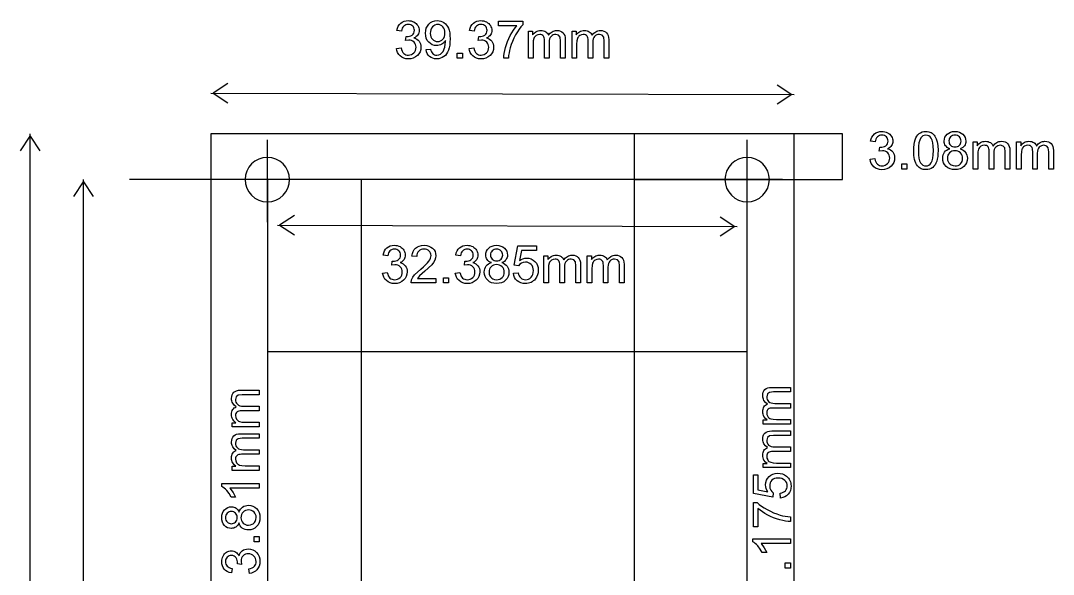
# Model space of a CAD drawing. Extents: x -80.8 to -8.1, y 28.9 to 107.7.
# Drawn here: x -77.8 to -8.1, y 70.3 to 107.7 of the extents above; entities that cross this region are included whole.
import ezdxf

# ---------------------------------------------------------------- set-up
doc = ezdxf.new("R2010")
doc.units = 0
doc.layers.add('LAYER_1', color=7, linetype='CONTINUOUS')

msp = doc.modelspace()

# ---------------------------------------------------------------- linework, layer by layer
at = {"layer": 'LAYER_1', "color": 250}
for points in [[(-52.481, 105.789), (-52.171, 105.83), (-52.139, 105.708), (-52.099, 105.604), (-52.048, 105.518), (-51.989, 105.451), (-51.921, 105.4), (-51.847, 105.363), (-51.765, 105.341), (-51.676, 105.334), (-51.571, 105.344), (-51.474, 105.372), (-51.386, 105.419), (-51.307, 105.486), (-51.241, 105.566), (-51.194, 105.656), (-51.166, 105.754), (-51.156, 105.862), (-51.165, 105.964), (-51.191, 106.056), (-51.234, 106.14), (-51.295, 106.214), (-51.37, 106.274), (-51.454, 106.318), (-51.548, 106.344), (-51.651, 106.353), (-51.869, 106.318), (-51.835, 106.59), (-51.785, 106.587), (-51.688, 106.593), (-51.597, 106.612), (-51.51, 106.645), (-51.428, 106.69), (-51.359, 106.749), (-51.309, 106.821), (-51.279, 106.908), (-51.27, 107.009), (-51.277, 107.09), (-51.299, 107.165), (-51.335, 107.231), (-51.385, 107.291), (-51.447, 107.34), (-51.518, 107.375), (-51.596, 107.396), (-51.684, 107.403), (-51.77, 107.396), (-51.849, 107.375), (-51.921, 107.339), (-51.984, 107.29), (-52.039, 107.226), (-52.084, 107.147), (-52.117, 107.055), (-52.14, 106.948), (-52.45, 107.003), (-52.412, 107.151), (-52.357, 107.28), (-52.283, 107.392), (-52.191, 107.487), (-52.084, 107.562), (-51.965, 107.615), (-51.834, 107.647), (-51.69, 107.658), (-51.589, 107.653), (-51.492, 107.636), (-51.398, 107.608), (-51.309, 107.57), (-51.228, 107.521), (-51.156, 107.465), (-51.095, 107.4), (-51.043, 107.327), (-51.003, 107.249), (-50.974, 107.169), (-50.957, 107.087), (-50.951, 107.002), (-50.956, 106.922), (-50.973, 106.846), (-51.001, 106.773), (-51.039, 106.704), (-51.088, 106.64), (-51.148, 106.583), (-51.218, 106.533), (-51.299, 106.49), (-51.193, 106.457), (-51.1, 106.411), (-51.019, 106.35), (-50.951, 106.275), (-50.897, 106.189), (-50.858, 106.093), (-50.835, 105.986), (-50.827, 105.869), (-50.842, 105.71), (-50.888, 105.563), (-50.963, 105.429), (-51.069, 105.308), (-51.197, 105.207), (-51.341, 105.135), (-51.502, 105.092), (-51.678, 105.078), (-51.837, 105.09), (-51.983, 105.127), (-52.113, 105.189), (-52.23, 105.276), (-52.328, 105.382), (-52.403, 105.503), (-52.453, 105.639), (-52.481, 105.789)], [(-50.474, 105.706), (-50.176, 105.734), (-50.153, 105.636), (-50.121, 105.553), (-50.08, 105.484), (-50.031, 105.429), (-49.974, 105.388), (-49.91, 105.358), (-49.837, 105.34), (-49.757, 105.334), (-49.623, 105.351), (-49.507, 105.4), (-49.331, 105.575), (-49.215, 105.87), (-49.168, 106.249), (-49.17, 106.311), (-49.221, 106.24), (-49.28, 106.177), (-49.348, 106.12), (-49.424, 106.071), (-49.506, 106.03), (-49.592, 106.002), (-49.681, 105.984), (-49.773, 105.979), (-49.923, 105.993), (-50.062, 106.035), (-50.189, 106.107), (-50.303, 106.206), (-50.398, 106.329), (-50.466, 106.469), (-50.507, 106.628), (-50.52, 106.805), (-50.506, 106.988), (-50.464, 107.152), (-50.393, 107.297), (-50.294, 107.424), (-50.174, 107.526), (-50.039, 107.6), (-49.89, 107.644), (-49.726, 107.658), (-49.606, 107.65), (-49.491, 107.625), (-49.381, 107.583), (-49.276, 107.525), (-49.18, 107.452), (-49.096, 107.365), (-49.025, 107.263), (-48.966, 107.147), (-48.92, 107.011), (-48.887, 106.847), (-48.867, 106.656), (-48.86, 106.437), (-48.867, 106.207), (-48.886, 106.002), (-48.919, 105.822), (-48.965, 105.666), (-49.024, 105.531), (-49.096, 105.413), (-49.18, 105.313), (-49.278, 105.23), (-49.386, 105.164), (-49.503, 105.117), (-49.629, 105.089), (-49.764, 105.08), (-49.906, 105.09), (-50.033, 105.121), (-50.148, 105.172), (-50.248, 105.244), (-50.333, 105.335), (-50.399, 105.442), (-50.446, 105.566), (-50.474, 105.706)], [(-49.205, 106.821), (-49.214, 106.948), (-49.24, 107.06), (-49.284, 107.159), (-49.346, 107.244), (-49.421, 107.313), (-49.503, 107.362), (-49.592, 107.392), (-49.689, 107.401), (-49.788, 107.391), (-49.882, 107.359), (-49.968, 107.306), (-50.048, 107.233), (-50.115, 107.142), (-50.163, 107.039), (-50.192, 106.923), (-50.202, 106.795), (-50.193, 106.68), (-50.165, 106.576), (-50.12, 106.484), (-50.056, 106.403), (-49.979, 106.337), (-49.894, 106.29), (-49.8, 106.262), (-49.697, 106.252), (-49.594, 106.262), (-49.501, 106.29), (-49.417, 106.337), (-49.343, 106.403), (-49.282, 106.486), (-49.239, 106.583), (-49.213, 106.695), (-49.205, 106.821)], [(-47.577, 105.789), (-47.267, 105.83), (-47.235, 105.708), (-47.194, 105.604), (-47.144, 105.518), (-47.085, 105.451), (-47.017, 105.4), (-46.943, 105.363), (-46.861, 105.341), (-46.772, 105.334), (-46.667, 105.344), (-46.57, 105.372), (-46.482, 105.419), (-46.403, 105.486), (-46.337, 105.566), (-46.29, 105.656), (-46.261, 105.754), (-46.252, 105.862), (-46.261, 105.964), (-46.287, 106.056), (-46.33, 106.14), (-46.391, 106.214), (-46.466, 106.274), (-46.55, 106.318), (-46.644, 106.344), (-46.746, 106.353), (-46.965, 106.318), (-46.931, 106.59), (-46.88, 106.587), (-46.784, 106.593), (-46.693, 106.612), (-46.606, 106.645), (-46.524, 106.69), (-46.455, 106.749), (-46.405, 106.821), (-46.375, 106.908), (-46.365, 107.009), (-46.373, 107.09), (-46.395, 107.165), (-46.431, 107.231), (-46.481, 107.291), (-46.543, 107.34), (-46.614, 107.375), (-46.692, 107.396), (-46.779, 107.403), (-46.866, 107.396), (-46.945, 107.375), (-47.017, 107.339), (-47.08, 107.29), (-47.135, 107.226), (-47.18, 107.147), (-47.213, 107.055), (-47.236, 106.948), (-47.545, 107.003), (-47.508, 107.151), (-47.453, 107.28), (-47.379, 107.392), (-47.287, 107.487), (-47.18, 107.562), (-47.061, 107.615), (-46.93, 107.647), (-46.786, 107.658), (-46.685, 107.653), (-46.587, 107.636), (-46.494, 107.608), (-46.405, 107.57), (-46.324, 107.521), (-46.252, 107.465), (-46.191, 107.4), (-46.139, 107.327), (-46.099, 107.249), (-46.07, 107.169), (-46.053, 107.087), (-46.047, 107.002), (-46.052, 106.922), (-46.069, 106.846), (-46.096, 106.773), (-46.135, 106.704), (-46.184, 106.64), (-46.244, 106.583), (-46.314, 106.533), (-46.395, 106.49), (-46.289, 106.457), (-46.196, 106.411), (-46.115, 106.35), (-46.047, 106.275), (-45.993, 106.189), (-45.954, 106.093), (-45.931, 105.986), (-45.923, 105.869), (-45.938, 105.71), (-45.983, 105.563), (-46.059, 105.429), (-46.164, 105.308), (-46.293, 105.207), (-46.437, 105.135), (-46.598, 105.092), (-46.774, 105.078), (-46.933, 105.09), (-47.078, 105.127), (-47.209, 105.189), (-47.326, 105.276), (-47.424, 105.382), (-47.499, 105.503), (-47.549, 105.639), (-47.577, 105.789)], [(-45.596, 107.317), (-45.596, 107.615), (-43.961, 107.615), (-43.961, 107.374), (-44.081, 107.235), (-44.201, 107.075), (-44.321, 106.894), (-44.439, 106.692), (-44.551, 106.478), (-44.649, 106.26), (-44.734, 106.04), (-44.805, 105.817), (-44.847, 105.654), (-44.881, 105.485), (-44.907, 105.307), (-44.924, 105.123), (-45.242, 105.123), (-45.233, 105.279), (-45.211, 105.451), (-45.175, 105.639), (-45.126, 105.843), (-45.063, 106.052), (-44.989, 106.257), (-44.903, 106.459), (-44.804, 106.656), (-44.698, 106.845), (-44.588, 107.017), (-44.475, 107.175), (-44.359, 107.317), (-45.596, 107.317)], [(-43.568, 105.123), (-43.568, 106.952), (-43.291, 106.952), (-43.291, 106.695), (-43.191, 106.816), (-43.062, 106.911), (-42.988, 106.947), (-42.909, 106.973), (-42.825, 106.988), (-42.736, 106.993), (-42.639, 106.988), (-42.551, 106.972), (-42.473, 106.946), (-42.403, 106.909), (-42.343, 106.862), (-42.292, 106.808), (-42.251, 106.745), (-42.22, 106.673), (-42.103, 106.813), (-41.97, 106.913), (-41.897, 106.948), (-41.82, 106.973), (-41.74, 106.988), (-41.655, 106.993), (-41.526, 106.984), (-41.414, 106.956), (-41.317, 106.908), (-41.236, 106.842), (-41.172, 106.757), (-41.126, 106.651), (-41.099, 106.525), (-41.09, 106.378), (-41.09, 105.123), (-41.398, 105.123), (-41.398, 106.275), (-41.428, 106.543), (-41.537, 106.675), (-41.724, 106.725), (-41.816, 106.717), (-41.9, 106.692), (-41.976, 106.652), (-42.044, 106.596), (-42.1, 106.522), (-42.14, 106.429), (-42.164, 106.317), (-42.172, 106.186), (-42.172, 105.123), (-42.481, 105.123), (-42.481, 106.311), (-42.486, 106.408), (-42.5, 106.492), (-42.524, 106.563), (-42.557, 106.621), (-42.601, 106.666), (-42.657, 106.699), (-42.725, 106.718), (-42.805, 106.725), (-42.931, 106.707), (-43.047, 106.655), (-43.099, 106.617), (-43.143, 106.571), (-43.179, 106.516), (-43.208, 106.454), (-43.246, 106.292), (-43.258, 106.072), (-43.258, 105.123), (-43.568, 105.123)], [(-40.629, 105.123), (-40.629, 106.952), (-40.352, 106.952), (-40.352, 106.695), (-40.252, 106.816), (-40.123, 106.911), (-40.049, 106.947), (-39.97, 106.973), (-39.886, 106.988), (-39.797, 106.993), (-39.7, 106.988), (-39.613, 106.972), (-39.534, 106.946), (-39.465, 106.909), (-39.404, 106.862), (-39.353, 106.808), (-39.312, 106.745), (-39.281, 106.673), (-39.164, 106.813), (-39.031, 106.913), (-38.959, 106.948), (-38.882, 106.973), (-38.801, 106.988), (-38.716, 106.993), (-38.588, 106.984), (-38.475, 106.956), (-38.379, 106.908), (-38.298, 106.842), (-38.234, 106.757), (-38.188, 106.651), (-38.16, 106.525), (-38.151, 106.378), (-38.151, 105.123), (-38.459, 105.123), (-38.459, 106.275), (-38.489, 106.543), (-38.599, 106.675), (-38.785, 106.725), (-38.877, 106.717), (-38.962, 106.692), (-39.038, 106.652), (-39.105, 106.596), (-39.161, 106.522), (-39.201, 106.429), (-39.225, 106.317), (-39.233, 106.186), (-39.233, 105.123), (-39.543, 105.123), (-39.543, 106.311), (-39.547, 106.408), (-39.562, 106.492), (-39.586, 106.563), (-39.619, 106.621), (-39.663, 106.666), (-39.718, 106.699), (-39.786, 106.718), (-39.867, 106.725), (-39.992, 106.707), (-40.108, 106.655), (-40.16, 106.617), (-40.204, 106.571), (-40.241, 106.516), (-40.27, 106.454), (-40.307, 106.292), (-40.319, 106.072), (-40.319, 105.123), (-40.629, 105.123)], [(-48.385, 105.123), (-48.385, 105.476), (-48.031, 105.476), (-48.031, 105.123), (-48.385, 105.123)], [(-65.005, 28.903), (-25.635, 28.903), (-25.635, 100.023), (-65.005, 100.023), (-65.005, 28.903)], [(-36.43, 96.936), (-22.371, 96.936), (-22.371, 100.023), (-36.43, 100.023), (-36.43, 96.936)], [(-20.511, 98.315), (-20.201, 98.356), (-20.17, 98.233), (-20.129, 98.129), (-20.079, 98.043), (-20.02, 97.976), (-19.952, 97.925), (-19.877, 97.889), (-19.796, 97.867), (-19.707, 97.86), (-19.602, 97.869), (-19.505, 97.898), (-19.417, 97.945), (-19.337, 98.011), (-19.271, 98.092), (-19.224, 98.181), (-19.196, 98.28), (-19.186, 98.387), (-19.195, 98.489), (-19.221, 98.582), (-19.265, 98.665), (-19.326, 98.739), (-19.401, 98.8), (-19.485, 98.843), (-19.578, 98.869), (-19.681, 98.878), (-19.9, 98.843), (-19.865, 99.115), (-19.815, 99.112), (-19.719, 99.118), (-19.627, 99.138), (-19.541, 99.17), (-19.459, 99.216), (-19.389, 99.274), (-19.34, 99.347), (-19.31, 99.433), (-19.3, 99.534), (-19.307, 99.616), (-19.329, 99.69), (-19.365, 99.757), (-19.416, 99.816), (-19.478, 99.865), (-19.548, 99.9), (-19.627, 99.922), (-19.714, 99.929), (-19.8, 99.921), (-19.88, 99.9), (-19.951, 99.865), (-20.015, 99.815), (-20.07, 99.751), (-20.114, 99.673), (-20.148, 99.58), (-20.17, 99.474), (-20.48, 99.529), (-20.443, 99.676), (-20.387, 99.806), (-20.314, 99.918), (-20.222, 100.012), (-20.115, 100.087), (-19.996, 100.141), (-19.864, 100.173), (-19.72, 100.184), (-19.619, 100.178), (-19.522, 100.162), (-19.429, 100.134), (-19.34, 100.095), (-19.258, 100.046), (-19.186, 99.99), (-19.125, 99.925), (-19.074, 99.853), (-19.033, 99.775), (-19.005, 99.695), (-18.987, 99.612), (-18.981, 99.527), (-18.987, 99.447), (-19.003, 99.371), (-19.031, 99.298), (-19.07, 99.229), (-19.119, 99.165), (-19.178, 99.109), (-19.249, 99.059), (-19.329, 99.016), (-19.224, 98.983), (-19.13, 98.936), (-19.05, 98.876), (-18.981, 98.801), (-18.927, 98.715), (-18.889, 98.618), (-18.866, 98.511), (-18.858, 98.394), (-18.873, 98.235), (-18.918, 98.088), (-18.993, 97.955), (-19.099, 97.833), (-19.227, 97.733), (-19.372, 97.661), (-19.532, 97.618), (-19.709, 97.603), (-19.868, 97.616), (-20.013, 97.653), (-20.144, 97.715), (-20.261, 97.802), (-20.359, 97.908), (-20.433, 98.029), (-20.484, 98.164), (-20.511, 98.315)], [(-17.571, 98.893), (-17.565, 99.106), (-17.548, 99.298), (-17.519, 99.467), (-17.479, 99.614), (-17.427, 99.743), (-17.364, 99.856), (-17.29, 99.954), (-17.204, 100.036), (-17.108, 100.1), (-17, 100.147), (-16.879, 100.174), (-16.748, 100.184), (-16.649, 100.179), (-16.557, 100.163), (-16.471, 100.137), (-16.391, 100.102), (-16.317, 100.056), (-16.251, 100.002), (-16.191, 99.938), (-16.137, 99.866), (-16.048, 99.695), (-15.981, 99.49), (-15.938, 99.23), (-15.924, 98.893), (-15.93, 98.682), (-15.947, 98.492), (-15.975, 98.323), (-16.015, 98.176), (-16.067, 98.047), (-16.129, 97.934), (-16.203, 97.836), (-16.288, 97.754), (-16.385, 97.689), (-16.494, 97.642), (-16.615, 97.614), (-16.748, 97.605), (-16.92, 97.621), (-17.074, 97.67), (-17.207, 97.752), (-17.321, 97.867), (-17.379, 97.952), (-17.43, 98.049), (-17.473, 98.159), (-17.508, 98.281), (-17.555, 98.562), (-17.571, 98.893)], [(-17.252, 98.893), (-17.243, 98.608), (-17.216, 98.376), (-17.17, 98.195), (-17.106, 98.065), (-17.029, 97.975), (-16.944, 97.911), (-16.85, 97.873), (-16.748, 97.86), (-16.645, 97.873), (-16.551, 97.912), (-16.465, 97.976), (-16.388, 98.067), (-16.325, 98.196), (-16.279, 98.376), (-16.252, 98.609), (-16.243, 98.893), (-16.252, 99.179), (-16.279, 99.412), (-16.325, 99.593), (-16.388, 99.722), (-16.466, 99.812), (-16.552, 99.876), (-16.647, 99.914), (-16.751, 99.927), (-16.852, 99.915), (-16.943, 99.882), (-17.023, 99.825), (-17.092, 99.746), (-17.162, 99.606), (-17.212, 99.418), (-17.242, 99.18), (-17.252, 98.893)], [(-15.131, 99.017), (-15.222, 99.056), (-15.3, 99.103), (-15.365, 99.157), (-15.418, 99.219), (-15.458, 99.288), (-15.487, 99.363), (-15.505, 99.444), (-15.511, 99.532), (-15.498, 99.665), (-15.461, 99.786), (-15.399, 99.896), (-15.312, 99.996), (-15.205, 100.078), (-15.082, 100.137), (-14.942, 100.172), (-14.786, 100.184), (-14.628, 100.172), (-14.487, 100.136), (-14.362, 100.076), (-14.253, 99.992), (-14.165, 99.89), (-14.102, 99.778), (-14.065, 99.656), (-14.052, 99.524), (-14.058, 99.439), (-14.075, 99.359), (-14.104, 99.286), (-14.144, 99.218), (-14.196, 99.157), (-14.26, 99.103), (-14.336, 99.056), (-14.424, 99.017), (-14.314, 98.974), (-14.219, 98.918), (-14.137, 98.851), (-14.069, 98.773), (-14.017, 98.684), (-13.979, 98.588), (-13.956, 98.483), (-13.948, 98.37), (-13.963, 98.214), (-14.006, 98.072), (-14.077, 97.942), (-14.177, 97.826), (-14.301, 97.729), (-14.443, 97.66), (-14.602, 97.619), (-14.78, 97.605), (-14.958, 97.619), (-15.118, 97.66), (-15.259, 97.729), (-15.383, 97.826), (-15.483, 97.944), (-15.555, 98.075), (-15.598, 98.22), (-15.612, 98.378), (-15.604, 98.496), (-15.581, 98.605), (-15.542, 98.703), (-15.487, 98.791), (-15.418, 98.867), (-15.336, 98.931), (-15.24, 98.981), (-15.131, 99.017)], [(-15.194, 99.543), (-15.186, 99.457), (-15.165, 99.38), (-15.129, 99.311), (-15.079, 99.25), (-15.016, 99.2), (-14.946, 99.165), (-14.867, 99.143), (-14.779, 99.136), (-14.693, 99.143), (-14.616, 99.164), (-14.546, 99.2), (-14.485, 99.249), (-14.435, 99.309), (-14.399, 99.375), (-14.378, 99.447), (-14.371, 99.525), (-14.378, 99.607), (-14.4, 99.682), (-14.437, 99.751), (-14.488, 99.812), (-14.551, 99.863), (-14.621, 99.9), (-14.698, 99.921), (-14.782, 99.929), (-14.867, 99.921), (-14.944, 99.9), (-15.014, 99.865), (-15.077, 99.815), (-15.128, 99.755), (-15.165, 99.69), (-15.186, 99.619), (-15.194, 99.543)], [(-13.56, 97.648), (-13.56, 99.477), (-13.283, 99.477), (-13.283, 99.221), (-13.183, 99.342), (-13.054, 99.436), (-12.98, 99.472), (-12.901, 99.498), (-12.817, 99.514), (-12.728, 99.519), (-12.632, 99.514), (-12.544, 99.498), (-12.465, 99.471), (-12.396, 99.434), (-12.335, 99.388), (-12.284, 99.333), (-12.243, 99.27), (-12.212, 99.198), (-12.095, 99.338), (-11.962, 99.439), (-11.889, 99.474), (-11.813, 99.499), (-11.732, 99.514), (-11.647, 99.519), (-11.519, 99.509), (-11.406, 99.481), (-11.31, 99.434), (-11.229, 99.368), (-11.165, 99.282), (-11.119, 99.176), (-11.091, 99.05), (-11.082, 98.904), (-11.082, 97.648), (-11.39, 97.648), (-11.39, 98.8), (-11.42, 99.069), (-11.53, 99.2), (-11.716, 99.25), (-11.808, 99.242), (-11.893, 99.218), (-11.969, 99.178), (-12.036, 99.121), (-12.092, 99.048), (-12.132, 98.955), (-12.156, 98.843), (-12.164, 98.711), (-12.164, 97.648), (-12.474, 97.648), (-12.474, 98.836), (-12.479, 98.933), (-12.493, 99.017), (-12.517, 99.089), (-12.55, 99.147), (-12.594, 99.192), (-12.649, 99.224), (-12.717, 99.244), (-12.798, 99.25), (-12.924, 99.233), (-13.039, 99.181), (-13.091, 99.142), (-13.135, 99.096), (-13.172, 99.042), (-13.2, 98.98), (-13.238, 98.817), (-13.251, 98.597), (-13.251, 97.648), (-13.56, 97.648)], [(-10.622, 97.648), (-10.622, 99.477), (-10.345, 99.477), (-10.345, 99.221), (-10.244, 99.342), (-10.116, 99.436), (-10.042, 99.472), (-9.963, 99.498), (-9.879, 99.514), (-9.79, 99.519), (-9.693, 99.514), (-9.605, 99.498), (-9.527, 99.471), (-9.457, 99.434), (-9.397, 99.388), (-9.346, 99.333), (-9.305, 99.27), (-9.274, 99.198), (-9.157, 99.338), (-9.024, 99.439), (-8.951, 99.474), (-8.874, 99.499), (-8.793, 99.514), (-8.709, 99.519), (-8.58, 99.509), (-8.468, 99.481), (-8.371, 99.434), (-8.29, 99.368), (-8.226, 99.282), (-8.18, 99.176), (-8.153, 99.05), (-8.144, 98.904), (-8.144, 97.648), (-8.452, 97.648), (-8.452, 98.8), (-8.482, 99.069), (-8.591, 99.2), (-8.777, 99.25), (-8.87, 99.242), (-8.954, 99.218), (-9.03, 99.178), (-9.098, 99.121), (-9.153, 99.048), (-9.193, 98.955), (-9.217, 98.843), (-9.225, 98.711), (-9.225, 97.648), (-9.535, 97.648), (-9.535, 98.836), (-9.54, 98.933), (-9.554, 99.017), (-9.578, 99.089), (-9.611, 99.147), (-9.655, 99.192), (-9.711, 99.224), (-9.779, 99.244), (-9.859, 99.25), (-9.985, 99.233), (-10.101, 99.181), (-10.153, 99.142), (-10.197, 99.096), (-10.233, 99.042), (-10.262, 98.98), (-10.3, 98.817), (-10.312, 98.597), (-10.312, 97.648), (-10.622, 97.648)], [(-61.195, 98.436), (-61.488, 98.408), (-61.769, 98.322), (-62.028, 98.184), (-62.256, 97.997), (-62.442, 97.77), (-62.581, 97.51), (-62.666, 97.229), (-62.695, 96.936), (-62.666, 96.644), (-62.581, 96.362), (-62.442, 96.103), (-62.256, 95.876), (-62.028, 95.689), (-61.769, 95.551), (-61.488, 95.465), (-61.195, 95.436), (-60.902, 95.465), (-60.621, 95.551), (-60.362, 95.689), (-60.134, 95.876), (-59.948, 96.103), (-59.809, 96.362), (-59.724, 96.644), (-59.695, 96.936), (-59.724, 97.229), (-59.809, 97.51), (-59.948, 97.77), (-60.134, 97.997), (-60.362, 98.184), (-60.621, 98.322), (-60.902, 98.408)], [(-28.81, 98.436), (-29.103, 98.408), (-29.384, 98.322), (-29.643, 98.184), (-29.871, 97.997), (-30.057, 97.77), (-30.196, 97.51), (-30.281, 97.229), (-30.31, 96.936), (-30.281, 96.644), (-30.196, 96.362), (-30.057, 96.103), (-29.871, 95.876), (-29.643, 95.689), (-29.384, 95.551), (-29.103, 95.465), (-28.81, 95.436), (-28.517, 95.465), (-28.236, 95.551), (-27.977, 95.689), (-27.749, 95.876), (-27.563, 96.103), (-27.424, 96.362), (-27.339, 96.644), (-27.31, 96.936), (-27.339, 97.229), (-27.424, 97.51), (-27.563, 97.77), (-27.749, 97.997), (-27.977, 98.184), (-28.236, 98.322), (-28.517, 98.408)], [(-15.294, 98.376), (-15.278, 98.246), (-15.231, 98.12), (-15.196, 98.061), (-15.153, 98.01), (-15.102, 97.965), (-15.044, 97.928), (-14.915, 97.877), (-14.777, 97.86), (-14.671, 97.869), (-14.574, 97.895), (-14.487, 97.94), (-14.41, 98.003), (-14.347, 98.079), (-14.302, 98.165), (-14.274, 98.261), (-14.265, 98.367), (-14.275, 98.474), (-14.302, 98.571), (-14.349, 98.659), (-14.414, 98.737), (-14.493, 98.801), (-14.582, 98.847), (-14.68, 98.874), (-14.787, 98.883), (-14.892, 98.874), (-14.987, 98.847), (-15.073, 98.802), (-15.15, 98.739), (-15.213, 98.661), (-15.258, 98.575), (-15.285, 98.48), (-15.294, 98.376)], [(-18.377, 97.648), (-18.377, 98.001), (-18.023, 98.001), (-18.023, 97.648), (-18.377, 97.648)], [(-61.195, 85.334), (-28.81, 85.334), (-28.81, 96.936), (-61.195, 96.936), (-61.195, 85.334)], [(-61.195, 32.166), (-54.845, 32.166), (-54.845, 96.936), (-61.195, 96.936), (-61.195, 32.166)], [(-36.43, 32.166), (-28.81, 32.166), (-28.81, 96.936), (-36.43, 96.936), (-36.43, 32.166)], [(-53.412, 90.63), (-53.102, 90.672), (-53.07, 90.549), (-53.03, 90.445), (-52.98, 90.359), (-52.92, 90.292), (-52.852, 90.241), (-52.778, 90.205), (-52.696, 90.183), (-52.607, 90.175), (-52.502, 90.185), (-52.406, 90.213), (-52.317, 90.261), (-52.238, 90.327), (-52.172, 90.407), (-52.125, 90.497), (-52.097, 90.595), (-52.087, 90.703), (-52.096, 90.805), (-52.122, 90.898), (-52.165, 90.981), (-52.226, 91.055), (-52.301, 91.116), (-52.385, 91.159), (-52.479, 91.185), (-52.582, 91.194), (-52.8, 91.159), (-52.766, 91.431), (-52.716, 91.428), (-52.619, 91.434), (-52.528, 91.454), (-52.441, 91.486), (-52.359, 91.531), (-52.29, 91.59), (-52.24, 91.663), (-52.211, 91.749), (-52.201, 91.85), (-52.208, 91.931), (-52.23, 92.006), (-52.266, 92.073), (-52.316, 92.132), (-52.378, 92.181), (-52.449, 92.216), (-52.527, 92.237), (-52.614, 92.245), (-52.701, 92.237), (-52.78, 92.216), (-52.852, 92.18), (-52.916, 92.131), (-52.971, 92.067), (-53.015, 91.989), (-53.048, 91.896), (-53.071, 91.789), (-53.381, 91.845), (-53.343, 91.992), (-53.288, 92.122), (-53.214, 92.234), (-53.123, 92.328), (-53.015, 92.403), (-52.896, 92.457), (-52.765, 92.489), (-52.621, 92.5), (-52.52, 92.494), (-52.423, 92.477), (-52.33, 92.45), (-52.24, 92.411), (-52.159, 92.362), (-52.087, 92.306), (-52.026, 92.241), (-51.974, 92.169), (-51.934, 92.091), (-51.905, 92.011), (-51.888, 91.928), (-51.882, 91.843), (-51.887, 91.763), (-51.904, 91.687), (-51.931, 91.614), (-51.97, 91.545), (-52.019, 91.481), (-52.079, 91.424), (-52.149, 91.374), (-52.23, 91.331), (-52.124, 91.299), (-52.031, 91.252), (-51.95, 91.191), (-51.882, 91.117), (-51.828, 91.031), (-51.789, 90.934), (-51.766, 90.827), (-51.758, 90.71), (-51.773, 90.551), (-51.819, 90.404), (-51.894, 90.27), (-51.999, 90.149), (-52.128, 90.048), (-52.272, 89.977), (-52.433, 89.933), (-52.609, 89.919), (-52.768, 89.931), (-52.913, 89.969), (-53.044, 90.031), (-53.161, 90.117), (-53.259, 90.223), (-53.334, 90.344), (-53.385, 90.48), (-53.412, 90.63)], [(-49.822, 90.262), (-49.822, 89.964), (-51.491, 89.964), (-51.455, 90.179), (-51.372, 90.349), (-51.251, 90.515), (-50.845, 90.897), (-50.656, 91.058), (-50.5, 91.2), (-50.378, 91.325), (-50.288, 91.433), (-50.225, 91.53), (-50.18, 91.624), (-50.153, 91.716), (-50.144, 91.805), (-50.152, 91.894), (-50.177, 91.975), (-50.218, 92.049), (-50.276, 92.116), (-50.347, 92.171), (-50.428, 92.211), (-50.519, 92.235), (-50.62, 92.243), (-50.726, 92.234), (-50.821, 92.209), (-50.905, 92.167), (-50.978, 92.108), (-51.037, 92.035), (-51.079, 91.948), (-51.105, 91.849), (-51.114, 91.737), (-51.433, 91.769), (-51.405, 91.937), (-51.355, 92.083), (-51.282, 92.209), (-51.186, 92.313), (-51.07, 92.394), (-50.936, 92.453), (-50.783, 92.488), (-50.612, 92.5), (-50.44, 92.487), (-50.287, 92.449), (-50.153, 92.386), (-50.038, 92.298), (-49.944, 92.191), (-49.878, 92.072), (-49.838, 91.941), (-49.825, 91.798), (-49.841, 91.648), (-49.888, 91.5), (-49.97, 91.35), (-50.093, 91.192), (-50.571, 90.748), (-50.929, 90.43), (-51.06, 90.262), (-49.822, 90.262)], [(-48.508, 90.63), (-48.198, 90.672), (-48.166, 90.549), (-48.126, 90.445), (-48.075, 90.359), (-48.016, 90.292), (-47.948, 90.241), (-47.874, 90.205), (-47.792, 90.183), (-47.703, 90.175), (-47.598, 90.185), (-47.501, 90.213), (-47.413, 90.261), (-47.334, 90.327), (-47.268, 90.407), (-47.221, 90.497), (-47.193, 90.595), (-47.183, 90.703), (-47.192, 90.805), (-47.218, 90.898), (-47.261, 90.981), (-47.322, 91.055), (-47.397, 91.116), (-47.481, 91.159), (-47.575, 91.185), (-47.678, 91.194), (-47.896, 91.159), (-47.861, 91.431), (-47.812, 91.428), (-47.715, 91.434), (-47.624, 91.454), (-47.537, 91.486), (-47.455, 91.531), (-47.386, 91.59), (-47.336, 91.663), (-47.306, 91.749), (-47.297, 91.85), (-47.304, 91.931), (-47.325, 92.006), (-47.362, 92.073), (-47.412, 92.132), (-47.474, 92.181), (-47.545, 92.216), (-47.623, 92.237), (-47.71, 92.245), (-47.797, 92.237), (-47.876, 92.216), (-47.948, 92.18), (-48.011, 92.131), (-48.066, 92.067), (-48.111, 91.989), (-48.144, 91.896), (-48.167, 91.789), (-48.477, 91.845), (-48.439, 91.992), (-48.384, 92.122), (-48.31, 92.234), (-48.218, 92.328), (-48.111, 92.403), (-47.992, 92.457), (-47.861, 92.489), (-47.717, 92.5), (-47.616, 92.494), (-47.519, 92.477), (-47.425, 92.45), (-47.336, 92.411), (-47.255, 92.362), (-47.183, 92.306), (-47.121, 92.241), (-47.07, 92.169), (-47.03, 92.091), (-47.001, 92.011), (-46.984, 91.928), (-46.978, 91.843), (-46.983, 91.763), (-47, 91.687), (-47.027, 91.614), (-47.066, 91.545), (-47.115, 91.481), (-47.175, 91.424), (-47.245, 91.374), (-47.326, 91.331), (-47.22, 91.299), (-47.127, 91.252), (-47.046, 91.191), (-46.978, 91.117), (-46.924, 91.031), (-46.885, 90.934), (-46.862, 90.827), (-46.854, 90.71), (-46.869, 90.551), (-46.914, 90.404), (-46.99, 90.27), (-47.095, 90.149), (-47.224, 90.048), (-47.368, 89.977), (-47.529, 89.933), (-47.705, 89.919), (-47.864, 89.931), (-48.009, 89.969), (-48.14, 90.031), (-48.257, 90.117), (-48.355, 90.223), (-48.43, 90.344), (-48.48, 90.48), (-48.508, 90.63)], [(-46.07, 91.333), (-46.16, 91.372), (-46.238, 91.419), (-46.303, 91.473), (-46.356, 91.535), (-46.397, 91.603), (-46.426, 91.678), (-46.443, 91.76), (-46.449, 91.848), (-46.437, 91.981), (-46.4, 92.102), (-46.338, 92.212), (-46.251, 92.311), (-46.144, 92.394), (-46.02, 92.453), (-45.88, 92.488), (-45.724, 92.5), (-45.567, 92.488), (-45.426, 92.451), (-45.301, 92.391), (-45.192, 92.307), (-45.104, 92.206), (-45.041, 92.094), (-45.003, 91.972), (-44.99, 91.839), (-44.996, 91.754), (-45.013, 91.675), (-45.042, 91.602), (-45.082, 91.534), (-45.134, 91.472), (-45.198, 91.419), (-45.274, 91.372), (-45.362, 91.333), (-45.253, 91.29), (-45.158, 91.234), (-45.076, 91.167), (-45.008, 91.088), (-44.955, 91), (-44.917, 90.903), (-44.895, 90.799), (-44.887, 90.686), (-44.901, 90.53), (-44.944, 90.388), (-45.016, 90.258), (-45.116, 90.141), (-45.239, 90.045), (-45.381, 89.976), (-45.541, 89.935), (-45.719, 89.921), (-45.897, 89.935), (-46.056, 89.976), (-46.198, 90.045), (-46.322, 90.142), (-46.422, 90.259), (-46.494, 90.391), (-46.537, 90.535), (-46.551, 90.694), (-46.543, 90.812), (-46.52, 90.92), (-46.48, 91.019), (-46.426, 91.107), (-46.357, 91.183), (-46.275, 91.246), (-46.179, 91.296), (-46.07, 91.333)], [(-46.132, 91.859), (-46.125, 91.773), (-46.103, 91.696), (-46.067, 91.627), (-46.017, 91.566), (-45.955, 91.516), (-45.884, 91.481), (-45.805, 91.459), (-45.717, 91.452), (-45.632, 91.459), (-45.554, 91.48), (-45.485, 91.515), (-45.423, 91.565), (-45.373, 91.624), (-45.338, 91.69), (-45.316, 91.763), (-45.309, 91.841), (-45.316, 91.923), (-45.339, 91.998), (-45.375, 92.067), (-45.427, 92.128), (-45.489, 92.179), (-45.559, 92.215), (-45.636, 92.237), (-45.721, 92.245), (-45.806, 92.237), (-45.883, 92.216), (-45.953, 92.18), (-46.015, 92.131), (-46.067, 92.071), (-46.103, 92.006), (-46.125, 91.935), (-46.132, 91.859)], [(-44.585, 90.625), (-44.26, 90.653), (-44.236, 90.541), (-44.2, 90.445), (-44.152, 90.363), (-44.092, 90.295), (-44.023, 90.243), (-43.947, 90.206), (-43.864, 90.183), (-43.774, 90.175), (-43.666, 90.186), (-43.567, 90.218), (-43.477, 90.27), (-43.395, 90.344), (-43.328, 90.436), (-43.279, 90.541), (-43.25, 90.66), (-43.24, 90.792), (-43.249, 90.918), (-43.277, 91.029), (-43.324, 91.127), (-43.389, 91.211), (-43.469, 91.278), (-43.561, 91.326), (-43.664, 91.355), (-43.779, 91.364), (-43.922, 91.347), (-44.05, 91.296), (-44.157, 91.218), (-44.239, 91.12), (-44.53, 91.157), (-44.285, 92.454), (-43.03, 92.454), (-43.03, 92.158), (-44.037, 92.158), (-44.174, 91.48), (-44.059, 91.549), (-43.941, 91.599), (-43.82, 91.628), (-43.696, 91.638), (-43.538, 91.624), (-43.392, 91.581), (-43.259, 91.509), (-43.139, 91.409), (-43.039, 91.286), (-42.968, 91.147), (-42.925, 90.992), (-42.911, 90.82), (-42.923, 90.654), (-42.961, 90.5), (-43.023, 90.358), (-43.111, 90.227), (-43.174, 90.156), (-43.243, 90.093), (-43.318, 90.041), (-43.398, 89.998), (-43.484, 89.964), (-43.575, 89.94), (-43.672, 89.926), (-43.774, 89.921), (-43.938, 89.933), (-44.087, 89.969), (-44.22, 90.029), (-44.337, 90.114), (-44.434, 90.218), (-44.508, 90.338), (-44.558, 90.474), (-44.585, 90.625)], [(-42.537, 89.964), (-42.537, 91.793), (-42.26, 91.793), (-42.26, 91.537), (-42.16, 91.658), (-42.031, 91.752), (-41.957, 91.788), (-41.878, 91.814), (-41.794, 91.829), (-41.705, 91.835), (-41.608, 91.829), (-41.52, 91.814), (-41.442, 91.787), (-41.372, 91.75), (-41.312, 91.704), (-41.261, 91.649), (-41.22, 91.586), (-41.189, 91.514), (-41.072, 91.654), (-40.939, 91.754), (-40.866, 91.79), (-40.789, 91.815), (-40.709, 91.83), (-40.624, 91.835), (-40.495, 91.825), (-40.383, 91.797), (-40.286, 91.75), (-40.205, 91.684), (-40.141, 91.598), (-40.095, 91.492), (-40.068, 91.366), (-40.059, 91.22), (-40.059, 89.964), (-40.367, 89.964), (-40.367, 91.116), (-40.397, 91.384), (-40.506, 91.516), (-40.693, 91.566), (-40.785, 91.558), (-40.869, 91.534), (-40.945, 91.493), (-41.013, 91.437), (-41.069, 91.364), (-41.109, 91.271), (-41.133, 91.158), (-41.141, 91.027), (-41.141, 89.964), (-41.45, 89.964), (-41.45, 91.152), (-41.455, 91.249), (-41.469, 91.333), (-41.493, 91.404), (-41.526, 91.463), (-41.57, 91.508), (-41.626, 91.54), (-41.694, 91.559), (-41.774, 91.566), (-41.9, 91.549), (-42.016, 91.497), (-42.068, 91.458), (-42.112, 91.412), (-42.148, 91.358), (-42.177, 91.296), (-42.215, 91.133), (-42.227, 90.913), (-42.227, 89.964), (-42.537, 89.964)], [(-39.598, 89.964), (-39.598, 91.793), (-39.321, 91.793), (-39.321, 91.537), (-39.221, 91.658), (-39.092, 91.752), (-39.018, 91.788), (-38.939, 91.814), (-38.855, 91.829), (-38.766, 91.835), (-38.669, 91.829), (-38.582, 91.814), (-38.503, 91.787), (-38.434, 91.75), (-38.373, 91.704), (-38.322, 91.649), (-38.282, 91.586), (-38.25, 91.514), (-38.133, 91.654), (-38, 91.754), (-37.928, 91.79), (-37.851, 91.815), (-37.77, 91.83), (-37.685, 91.835), (-37.557, 91.825), (-37.444, 91.797), (-37.348, 91.75), (-37.267, 91.684), (-37.203, 91.598), (-37.157, 91.492), (-37.129, 91.366), (-37.12, 91.22), (-37.12, 89.964), (-37.428, 89.964), (-37.428, 91.116), (-37.458, 91.384), (-37.568, 91.516), (-37.754, 91.566), (-37.846, 91.558), (-37.931, 91.534), (-38.007, 91.493), (-38.074, 91.437), (-38.13, 91.364), (-38.17, 91.271), (-38.194, 91.158), (-38.202, 91.027), (-38.202, 89.964), (-38.512, 89.964), (-38.512, 91.152), (-38.517, 91.249), (-38.531, 91.333), (-38.554, 91.404), (-38.588, 91.463), (-38.632, 91.508), (-38.688, 91.54), (-38.755, 91.559), (-38.836, 91.566), (-38.962, 91.549), (-39.077, 91.497), (-39.129, 91.458), (-39.173, 91.412), (-39.21, 91.358), (-39.239, 91.296), (-39.276, 91.133), (-39.288, 90.913), (-39.288, 89.964), (-39.598, 89.964)], [(-46.232, 90.692), (-46.217, 90.562), (-46.169, 90.436), (-46.134, 90.377), (-46.091, 90.326), (-46.041, 90.281), (-45.982, 90.244), (-45.854, 90.193), (-45.715, 90.175), (-45.609, 90.184), (-45.513, 90.211), (-45.426, 90.256), (-45.349, 90.319), (-45.285, 90.395), (-45.24, 90.481), (-45.213, 90.577), (-45.204, 90.682), (-45.213, 90.789), (-45.241, 90.887), (-45.288, 90.975), (-45.353, 91.053), (-45.432, 91.117), (-45.521, 91.162), (-45.619, 91.19), (-45.726, 91.199), (-45.831, 91.19), (-45.926, 91.163), (-46.012, 91.118), (-46.088, 91.054), (-46.151, 90.977), (-46.196, 90.891), (-46.223, 90.796), (-46.232, 90.692)], [(-49.316, 89.964), (-49.316, 90.317), (-48.962, 90.317), (-48.962, 89.964), (-49.316, 89.964)], [(-61.74, 80.25), (-63.569, 80.25), (-63.569, 80.527), (-63.312, 80.527), (-63.434, 80.627), (-63.528, 80.756), (-63.564, 80.83), (-63.59, 80.909), (-63.605, 80.993), (-63.611, 81.082), (-63.605, 81.178), (-63.589, 81.266), (-63.563, 81.345), (-63.526, 81.414), (-63.48, 81.475), (-63.425, 81.525), (-63.362, 81.567), (-63.29, 81.598), (-63.43, 81.715), (-63.53, 81.848), (-63.566, 81.921), (-63.59, 81.997), (-63.606, 82.078), (-63.611, 82.163), (-63.601, 82.291), (-63.573, 82.404), (-63.526, 82.5), (-63.459, 82.581), (-63.374, 82.645), (-63.268, 82.691), (-63.142, 82.719), (-62.996, 82.728), (-61.74, 82.728), (-61.74, 82.42), (-62.892, 82.42), (-63.16, 82.39), (-63.292, 82.28), (-63.342, 82.094), (-63.334, 82.002), (-63.31, 81.918), (-63.269, 81.841), (-63.213, 81.774), (-63.139, 81.718), (-63.047, 81.678), (-62.934, 81.654), (-62.803, 81.646), (-61.74, 81.646), (-61.74, 81.336), (-62.928, 81.336), (-63.025, 81.332), (-63.109, 81.317), (-63.18, 81.293), (-63.238, 81.26), (-63.284, 81.216), (-63.316, 81.16), (-63.335, 81.093), (-63.342, 81.012), (-63.325, 80.886), (-63.273, 80.771), (-63.234, 80.719), (-63.188, 80.675), (-63.134, 80.638), (-63.071, 80.609), (-62.909, 80.572), (-62.689, 80.559), (-61.74, 80.559), (-61.74, 80.25)], [(-25.889, 80.437), (-27.718, 80.437), (-27.718, 80.714), (-27.461, 80.714), (-27.582, 80.814), (-27.677, 80.943), (-27.713, 81.017), (-27.739, 81.096), (-27.754, 81.18), (-27.759, 81.269), (-27.754, 81.366), (-27.738, 81.454), (-27.712, 81.532), (-27.675, 81.602), (-27.628, 81.662), (-27.574, 81.713), (-27.511, 81.754), (-27.439, 81.785), (-27.579, 81.902), (-27.679, 82.035), (-27.714, 82.108), (-27.739, 82.184), (-27.755, 82.265), (-27.759, 82.35), (-27.75, 82.478), (-27.722, 82.591), (-27.674, 82.688), (-27.608, 82.769), (-27.523, 82.833), (-27.417, 82.879), (-27.291, 82.906), (-27.145, 82.915), (-25.889, 82.915), (-25.889, 82.607), (-27.041, 82.607), (-27.309, 82.577), (-27.441, 82.468), (-27.491, 82.281), (-27.483, 82.189), (-27.459, 82.105), (-27.418, 82.029), (-27.362, 81.961), (-27.288, 81.905), (-27.195, 81.865), (-27.083, 81.841), (-26.952, 81.833), (-25.889, 81.833), (-25.889, 81.523), (-27.077, 81.523), (-27.174, 81.519), (-27.258, 81.504), (-27.329, 81.481), (-27.387, 81.448), (-27.433, 81.404), (-27.465, 81.348), (-27.484, 81.28), (-27.491, 81.2), (-27.474, 81.074), (-27.421, 80.958), (-27.383, 80.906), (-27.337, 80.862), (-27.282, 80.825), (-27.22, 80.797), (-27.058, 80.759), (-26.838, 80.747), (-25.889, 80.747), (-25.889, 80.437)], [(-61.74, 77.311), (-63.569, 77.311), (-63.569, 77.588), (-63.312, 77.588), (-63.434, 77.689), (-63.528, 77.817), (-63.564, 77.891), (-63.59, 77.97), (-63.605, 78.054), (-63.611, 78.143), (-63.605, 78.24), (-63.589, 78.328), (-63.563, 78.406), (-63.526, 78.476), (-63.48, 78.536), (-63.425, 78.587), (-63.362, 78.628), (-63.29, 78.659), (-63.43, 78.776), (-63.53, 78.909), (-63.566, 78.982), (-63.59, 79.059), (-63.606, 79.139), (-63.611, 79.224), (-63.601, 79.353), (-63.573, 79.465), (-63.526, 79.562), (-63.459, 79.643), (-63.374, 79.707), (-63.268, 79.753), (-63.142, 79.78), (-62.996, 79.789), (-61.74, 79.789), (-61.74, 79.481), (-62.892, 79.481), (-63.16, 79.451), (-63.292, 79.342), (-63.342, 79.155), (-63.334, 79.063), (-63.31, 78.979), (-63.269, 78.903), (-63.213, 78.835), (-63.139, 78.779), (-63.047, 78.739), (-62.934, 78.715), (-62.803, 78.707), (-61.74, 78.707), (-61.74, 78.398), (-62.928, 78.398), (-63.025, 78.393), (-63.109, 78.379), (-63.18, 78.355), (-63.238, 78.322), (-63.284, 78.278), (-63.316, 78.222), (-63.335, 78.154), (-63.342, 78.074), (-63.325, 77.948), (-63.273, 77.832), (-63.234, 77.78), (-63.188, 77.736), (-63.134, 77.7), (-63.071, 77.671), (-62.909, 77.633), (-62.689, 77.621), (-61.74, 77.621), (-61.74, 77.311)], [(-25.889, 77.498), (-27.718, 77.498), (-27.718, 77.775), (-27.461, 77.775), (-27.582, 77.876), (-27.677, 78.005), (-27.713, 78.079), (-27.739, 78.157), (-27.754, 78.242), (-27.759, 78.33), (-27.754, 78.427), (-27.738, 78.515), (-27.712, 78.594), (-27.675, 78.663), (-27.628, 78.724), (-27.574, 78.774), (-27.511, 78.815), (-27.439, 78.847), (-27.579, 78.963), (-27.679, 79.097), (-27.714, 79.169), (-27.739, 79.246), (-27.755, 79.327), (-27.759, 79.412), (-27.75, 79.54), (-27.722, 79.652), (-27.674, 79.749), (-27.608, 79.83), (-27.523, 79.894), (-27.417, 79.94), (-27.291, 79.967), (-27.145, 79.977), (-25.889, 79.977), (-25.889, 79.668), (-27.041, 79.668), (-27.309, 79.638), (-27.441, 79.529), (-27.491, 79.343), (-27.483, 79.25), (-27.459, 79.166), (-27.418, 79.09), (-27.362, 79.022), (-27.288, 78.967), (-27.195, 78.927), (-27.083, 78.903), (-26.952, 78.895), (-25.889, 78.895), (-25.889, 78.585), (-27.077, 78.585), (-27.174, 78.58), (-27.258, 78.566), (-27.329, 78.542), (-27.387, 78.509), (-27.433, 78.465), (-27.465, 78.409), (-27.484, 78.341), (-27.491, 78.261), (-27.474, 78.135), (-27.421, 78.019), (-27.383, 77.968), (-27.337, 77.923), (-27.282, 77.887), (-27.22, 77.858), (-27.058, 77.821), (-26.838, 77.808), (-25.889, 77.808), (-25.889, 77.498)], [(-26.55, 75.45), (-26.578, 75.776), (-26.466, 75.8), (-26.369, 75.836), (-26.288, 75.883), (-26.22, 75.943), (-26.168, 76.013), (-26.13, 76.089), (-26.108, 76.172), (-26.1, 76.261), (-26.111, 76.369), (-26.142, 76.468), (-26.195, 76.558), (-26.269, 76.64), (-26.36, 76.708), (-26.466, 76.756), (-26.584, 76.785), (-26.717, 76.795), (-26.843, 76.786), (-26.954, 76.758), (-27.052, 76.712), (-27.136, 76.646), (-27.203, 76.566), (-27.251, 76.474), (-27.279, 76.371), (-27.289, 76.256), (-27.272, 76.114), (-27.221, 75.986), (-27.143, 75.878), (-27.044, 75.796), (-27.082, 75.505), (-28.379, 75.75), (-28.379, 77.006), (-28.083, 77.006), (-28.083, 75.998), (-27.404, 75.862), (-27.474, 75.977), (-27.523, 76.095), (-27.553, 76.215), (-27.563, 76.339), (-27.549, 76.498), (-27.506, 76.644), (-27.434, 76.777), (-27.334, 76.897), (-27.211, 76.996), (-27.072, 77.067), (-26.916, 77.11), (-26.745, 77.124), (-26.579, 77.112), (-26.425, 77.074), (-26.283, 77.012), (-26.152, 76.924), (-26.08, 76.861), (-26.018, 76.792), (-25.965, 76.717), (-25.922, 76.637), (-25.889, 76.551), (-25.865, 76.46), (-25.851, 76.364), (-25.846, 76.261), (-25.858, 76.097), (-25.894, 75.948), (-25.954, 75.815), (-26.038, 75.699), (-26.143, 75.601), (-26.263, 75.528), (-26.399, 75.477), (-26.55, 75.45)], [(-61.74, 76.43), (-61.74, 76.12), (-63.715, 76.12), (-63.502, 75.827), (-63.342, 75.5), (-63.641, 75.5), (-63.776, 75.744), (-63.938, 75.955), (-64.024, 76.045), (-64.109, 76.121), (-64.193, 76.183), (-64.275, 76.231), (-64.275, 76.43), (-61.74, 76.43)], [(-63.109, 73.778), (-63.148, 73.688), (-63.195, 73.61), (-63.249, 73.545), (-63.311, 73.492), (-63.379, 73.451), (-63.454, 73.422), (-63.536, 73.405), (-63.624, 73.399), (-63.757, 73.411), (-63.878, 73.448), (-63.988, 73.51), (-64.087, 73.597), (-64.169, 73.704), (-64.228, 73.828), (-64.263, 73.968), (-64.275, 74.124), (-64.263, 74.281), (-64.227, 74.422), (-64.167, 74.547), (-64.083, 74.656), (-63.982, 74.744), (-63.87, 74.807), (-63.748, 74.845), (-63.615, 74.858), (-63.53, 74.852), (-63.451, 74.835), (-63.377, 74.806), (-63.309, 74.766), (-63.248, 74.714), (-63.194, 74.65), (-63.148, 74.574), (-63.109, 74.486), (-63.065, 74.595), (-63.01, 74.69), (-62.943, 74.772), (-62.864, 74.84), (-62.776, 74.893), (-62.679, 74.931), (-62.575, 74.953), (-62.462, 74.961), (-62.306, 74.947), (-62.163, 74.904), (-62.034, 74.832), (-61.917, 74.732), (-61.821, 74.609), (-61.752, 74.467), (-61.711, 74.307), (-61.697, 74.129), (-61.711, 73.951), (-61.752, 73.791), (-61.821, 73.65), (-61.918, 73.526), (-62.035, 73.426), (-62.167, 73.354), (-62.311, 73.311), (-62.47, 73.297), (-62.588, 73.305), (-62.696, 73.328), (-62.794, 73.368), (-62.883, 73.422), (-62.959, 73.491), (-63.022, 73.573), (-63.072, 73.669), (-63.109, 73.778)], [(-62.468, 73.616), (-62.338, 73.632), (-62.212, 73.679), (-62.153, 73.714), (-62.102, 73.757), (-62.057, 73.807), (-62.02, 73.866), (-61.968, 73.994), (-61.951, 74.132), (-61.96, 74.239), (-61.987, 74.335), (-62.032, 74.422), (-62.095, 74.499), (-62.171, 74.563), (-62.257, 74.608), (-62.353, 74.635), (-62.458, 74.644), (-62.565, 74.635), (-62.663, 74.607), (-62.751, 74.561), (-62.829, 74.495), (-62.893, 74.416), (-62.938, 74.327), (-62.966, 74.229), (-62.975, 74.122), (-62.966, 74.017), (-62.939, 73.922), (-62.893, 73.836), (-62.83, 73.76), (-62.753, 73.697), (-62.667, 73.652), (-62.572, 73.625), (-62.468, 73.616)], [(-28.083, 73.508), (-28.381, 73.508), (-28.381, 75.143), (-28.14, 75.143), (-28.001, 75.023), (-27.841, 74.903), (-27.66, 74.784), (-27.458, 74.665), (-27.244, 74.553), (-27.026, 74.455), (-26.806, 74.371), (-26.583, 74.299), (-26.421, 74.257), (-26.251, 74.223), (-26.073, 74.198), (-25.889, 74.18), (-25.889, 73.862), (-26.045, 73.871), (-26.218, 73.894), (-26.405, 73.93), (-26.609, 73.979), (-26.818, 74.041), (-27.023, 74.115), (-27.225, 74.201), (-27.423, 74.3), (-27.611, 74.406), (-27.784, 74.516), (-27.941, 74.629), (-28.083, 74.746), (-28.083, 73.508)], [(-63.635, 73.716), (-63.549, 73.723), (-63.472, 73.745), (-63.403, 73.781), (-63.342, 73.831), (-63.292, 73.893), (-63.256, 73.964), (-63.235, 74.043), (-63.228, 74.131), (-63.235, 74.216), (-63.256, 74.294), (-63.291, 74.363), (-63.341, 74.425), (-63.4, 74.475), (-63.466, 74.51), (-63.538, 74.532), (-63.617, 74.539), (-63.699, 74.531), (-63.774, 74.51), (-63.842, 74.473), (-63.904, 74.421), (-63.955, 74.359), (-63.991, 74.289), (-64.013, 74.212), (-64.02, 74.127), (-64.013, 74.042), (-63.992, 73.965), (-63.956, 73.895), (-63.907, 73.833), (-63.847, 73.781), (-63.782, 73.745), (-63.711, 73.723), (-63.635, 73.716)], [(-61.74, 72.495), (-62.093, 72.495), (-62.093, 72.848), (-61.74, 72.848), (-61.74, 72.495)], [(-25.889, 72.694), (-25.889, 72.384), (-27.864, 72.384), (-27.651, 72.09), (-27.491, 71.763), (-27.79, 71.763), (-27.925, 72.007), (-28.086, 72.219), (-28.173, 72.309), (-28.258, 72.385), (-28.342, 72.447), (-28.424, 72.494), (-28.424, 72.694), (-25.889, 72.694)], [(-62.406, 70.36), (-62.448, 70.67), (-62.325, 70.702), (-62.221, 70.742), (-62.135, 70.793), (-62.068, 70.852), (-62.017, 70.92), (-61.98, 70.994), (-61.959, 71.076), (-61.951, 71.165), (-61.961, 71.27), (-61.989, 71.367), (-62.037, 71.455), (-62.103, 71.534), (-62.183, 71.6), (-62.273, 71.647), (-62.371, 71.675), (-62.479, 71.685), (-62.581, 71.676), (-62.674, 71.65), (-62.757, 71.607), (-62.831, 71.546), (-62.892, 71.471), (-62.935, 71.387), (-62.961, 71.293), (-62.97, 71.19), (-62.935, 70.972), (-63.207, 71.006), (-63.204, 71.056), (-63.21, 71.153), (-63.23, 71.244), (-63.262, 71.331), (-63.307, 71.413), (-63.366, 71.482), (-63.438, 71.532), (-63.525, 71.561), (-63.626, 71.571), (-63.707, 71.564), (-63.782, 71.542), (-63.849, 71.506), (-63.908, 71.456), (-63.957, 71.394), (-63.992, 71.323), (-64.013, 71.245), (-64.02, 71.157), (-64.013, 71.071), (-63.992, 70.992), (-63.956, 70.92), (-63.907, 70.856), (-63.843, 70.802), (-63.764, 70.757), (-63.672, 70.724), (-63.565, 70.701), (-63.621, 70.391), (-63.768, 70.429), (-63.898, 70.484), (-64.01, 70.558), (-64.104, 70.65), (-64.179, 70.757), (-64.232, 70.876), (-64.264, 71.007), (-64.275, 71.151), (-64.269, 71.252), (-64.253, 71.349), (-64.225, 71.442), (-64.187, 71.531), (-64.138, 71.613), (-64.082, 71.685), (-64.017, 71.746), (-63.944, 71.798), (-63.867, 71.838), (-63.786, 71.867), (-63.704, 71.884), (-63.619, 71.89), (-63.539, 71.885), (-63.463, 71.868), (-63.39, 71.841), (-63.321, 71.802), (-63.257, 71.753), (-63.2, 71.693), (-63.15, 71.623), (-63.107, 71.542), (-63.075, 71.648), (-63.028, 71.741), (-62.967, 71.822), (-62.893, 71.89), (-62.806, 71.944), (-62.71, 71.983), (-62.603, 72.006), (-62.486, 72.014), (-62.327, 71.999), (-62.18, 71.954), (-62.046, 71.878), (-61.925, 71.772), (-61.824, 71.644), (-61.752, 71.5), (-61.709, 71.339), (-61.695, 71.163), (-61.707, 71.004), (-61.745, 70.859), (-61.806, 70.728), (-61.893, 70.611), (-61.999, 70.513), (-62.12, 70.438), (-62.256, 70.388), (-62.406, 70.36)], [(-25.889, 70.72), (-26.242, 70.72), (-26.242, 71.073), (-25.889, 71.073), (-25.889, 70.72)]]:
    msp.add_lwpolyline(points, close=True, dxfattribs=at)
for points in [[(-63.85, 103.414), (-64.854, 102.767), (-63.853, 102.114)], [(-26.787, 103.331), (-25.786, 102.679), (-26.79, 102.031)], [(-65.005, 102.767), (-25.635, 102.679)], [(-77.845, 98.87), (-77.195, 99.872), (-76.545, 98.87)], [(-77.195, 28.903), (-77.195, 100.023)], [(-61.195, 94.07), (-61.195, 99.626)], [(-28.81, 94.07), (-28.81, 99.626)], [(-73.595, 32.166), (-73.595, 96.936)], [(-61.195, 96.936), (-70.493, 96.936)], [(-58.814, 96.936), (-63.576, 96.936)], [(-26.429, 96.936), (-31.191, 96.936)], [(-74.245, 95.783), (-73.595, 96.785), (-72.945, 95.783)], [(-59.362, 94.507), (-60.367, 93.86), (-59.366, 93.207)], [(-30.639, 94.426), (-29.638, 93.773), (-30.642, 93.126)], [(-60.518, 93.861), (-29.487, 93.773)]]:
    msp.add_lwpolyline(points, dxfattribs=at)

doc.saveas('drawing.dxf')
